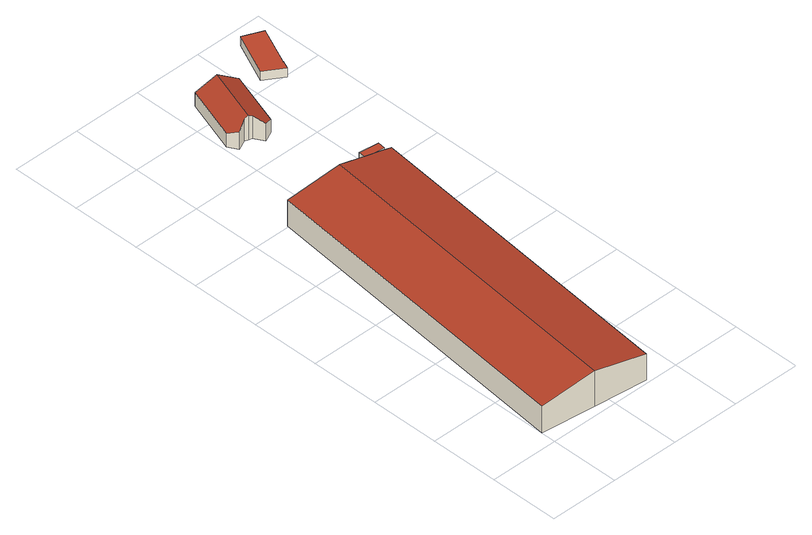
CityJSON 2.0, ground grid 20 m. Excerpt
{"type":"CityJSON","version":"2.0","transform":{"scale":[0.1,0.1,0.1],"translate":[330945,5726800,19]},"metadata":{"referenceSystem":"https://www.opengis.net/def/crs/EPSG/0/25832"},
"CityObjects":{
"building1":{"type":"Building","attributes":{"Geometrietyp2DReferenz":"3000","Gemeindeschluessel":"05170048","function":"31001_2074","roofType":"3100","measuredHeight":10.78},"address":[{"country":"Germany","locality":"Wesel","thoroughfareNumber":"1","thoroughfareName":"Gravinsel"}],"geometry":[{"type":"Solid","lod":"2","boundaries":[[[[0,1,2,3]],[[4,5,1,0]],[[6,7,5,4]],[[8,9,7,6]],[[10,11,9,8]],[[12,13,11,10]],[[14,15,13,12]],[[3,2,15,14]],[[4,0,3,6]],[[14,12,10,8,6,3]],[[1,5,7,9,11,13,15,2]]]],"semantics":{"surfaces":[{"type":"WallSurface"},{"type":"RoofSurface"},{"type":"GroundSurface"}],"values":[[0,0,0,0,0,0,0,0,1,1,2]]}}]},
"building2":{"type":"Building","attributes":{"Geometrietyp2DReferenz":"3000","Gemeindeschluessel":"05170048","function":"31001_2074","roofType":"1000","measuredHeight":6.09},"address":[{"country":"Germany","locality":"Wesel","thoroughfareNumber":"1","thoroughfareName":"Gravinsel"}],"geometry":[{"type":"Solid","lod":"2","boundaries":[[[[16,17,18,19]],[[20,21,17,16]],[[22,23,21,20]],[[19,18,23,22]],[[20,16,19,22]],[[17,21,23,18]]]],"semantics":{"surfaces":[{"type":"WallSurface"},{"type":"RoofSurface"},{"type":"GroundSurface"}],"values":[[0,0,0,0,1,2]]}}]},
"building3":{"type":"Building","attributes":{"Geometrietyp2DReferenz":"3000","Gemeindeschluessel":"05170048","function":"31001_2074","roofType":"3100","measuredHeight":7.48},"address":[{"country":"Germany","locality":"Wesel","thoroughfareNumber":"1","thoroughfareName":"Gravinsel"}],"geometry":[{"type":"Solid","lod":"2","boundaries":[[[[24,25,26,27]],[[28,29,25,24]],[[30,31,29,28]],[[32,33,31,30]],[[34,35,33,32]],[[36,37,35,34]],[[38,39,37,36]],[[40,41,39,38]],[[42,43,41,40]],[[27,26,43,42]],[[42,40,38,36,34,27]],[[32,30,28,24,27,34]],[[25,29,31,33,35,37,39,41,43,26]]]],"semantics":{"surfaces":[{"type":"WallSurface"},{"type":"RoofSurface"},{"type":"GroundSurface"}],"values":[[0,0,0,0,0,0,0,0,0,0,1,1,2]]}}]},
"building4":{"type":"Building","attributes":{"Geometrietyp2DReferenz":"3000","Gemeindeschluessel":"05170048","function":"31001_2074","roofType":"1000","measuredHeight":2.76},"address":[{"country":"Germany","locality":"Wesel","thoroughfareNumber":"1","thoroughfareName":"Gravinsel"}],"geometry":[{"type":"Solid","lod":"2","boundaries":[[[[44,45,46,47]],[[48,49,45,44]],[[50,51,49,48]],[[52,53,51,50]],[[54,55,53,52]],[[47,46,55,54]],[[52,50,48,44,47,54]],[[45,49,51,53,55,46]]]],"semantics":{"surfaces":[{"type":"WallSurface"},{"type":"RoofSurface"},{"type":"GroundSurface"}],"values":[[0,0,0,0,0,0,1,2]]}}]}
},
"vertices":[
[2,45,80],[2,45,0],[158,27,0],[158,27,108],[109,1005,80],[109,1005,0],[264,988,108],[264,988,0],[341,979,94],[341,979,0],[398,973,84],[398,973,0],[418,970,80],[418,970,0],[313,10,80],[313,10,0],
[401,996,89],[401,996,28],[343,1003,28],[343,1003,89],[398,973,89],[398,973,28],[341,979,89],[341,979,28],
[235,1278,92],[235,1278,24],[245,1274,24],[245,1274,99],[205,1264,78],[205,1264,24],[190,1292,65],[190,1292,24],[243,1451,65],[243,1451,24],[298,1433,99],[298,1433,24],[353,1415,65],[353,1415,24],[301,1256,65],[301,1256,24],[272,1242,78],[272,1242,24],[256,1271,92],[256,1271,24],
[532,1509,51],[532,1509,23],[476,1534,23],[476,1534,51],[482,1398,51],[482,1398,23],[483,1398,51],[483,1398,23],[473,1375,51],[473,1375,23],[419,1410,51],[419,1410,23]
]}
